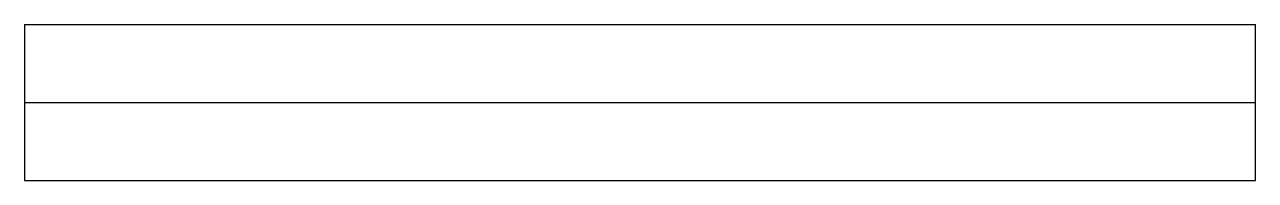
# Model space of a CAD drawing. Header units: millimetres. Extents: x 0 to 166, y 0 to 21.
import ezdxf

# ---------------------------------------------------------------- set-up
doc = ezdxf.new("R2010")
doc.units = ezdxf.units.MM
doc.header["$LTSCALE"] = 6
doc.header["$MEASUREMENT"] = 0
doc.layers.add('Koleje', color=1, linetype='CONTINUOUS')

msp = doc.modelspace()

# ---------------------------------------------------------------- linework, layer by layer
at = {"layer": 'Koleje'}
for p, q in [((0.05, 20.98), (166.05, 20.98)), ((0.05, 20.98), (0.05, -0.02)), ((166.05, -0.02), (166.05, 20.98)), ((0.05, 10.48), (166.05, 10.48)), ((0.05, -0.02), (166.05, -0.02))]:
    msp.add_line(p, q, dxfattribs=at)

doc.saveas('drawing.dxf')
